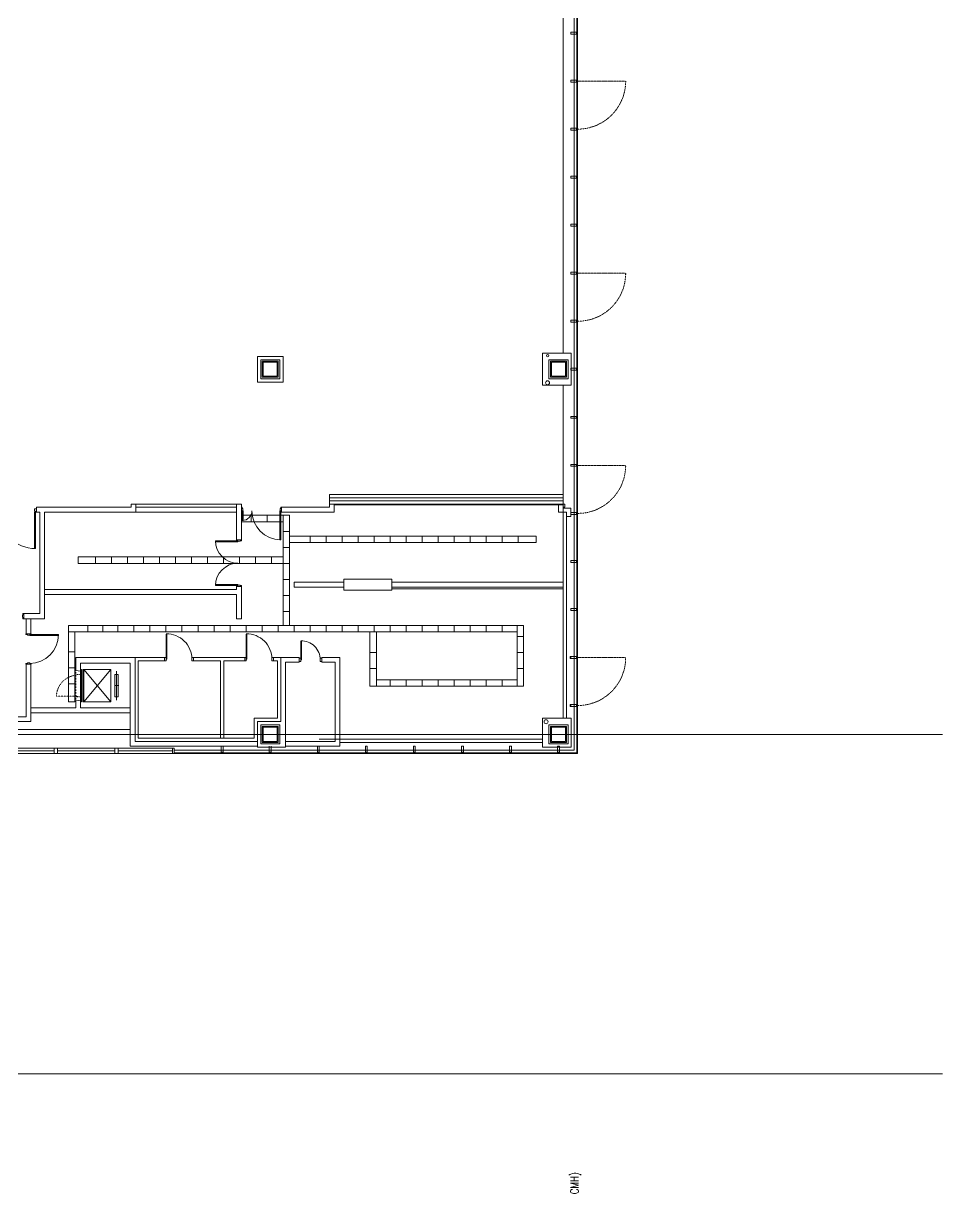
# Model space of a CAD drawing. Extents: x 225000 to 2157367, y 208400 to 840900.
# Drawn here: x 518213 to 546926, y 373552 to 410006 of the extents above; entities that cross this region are included whole.
import ezdxf
from ezdxf.enums import TextEntityAlignment as Align

# ---------------------------------------------------------------- set-up
doc = ezdxf.new("R2010")
doc.units = 0
doc.header["$LTSCALE"] = 10
for name, pattern in [('Data Center Layout_L20$0$CENTER', [2, 1.25, -0.25, 0.25, -0.25]), ('Data Center Layout_L20$0$HIDDENK1', [0.334, 0.167, -0.167]), ('Data Center Layout_L20$0$PHANTOMK1', [1.415, 1, -0.083, 0.083, -0.083, 0.083, -0.083])]:
    doc.linetypes.add(name, pattern=pattern)
doc.layers.add('Data Center Layout_L20$0$ARC', color=252, linetype='Continuous', lineweight=0)
doc.layers.add('Data Center Layout_L20$0$K-SIN', color=252, linetype='Data Center Layout_L20$0$CENTER', lineweight=9)
doc.styles.add('XFM2D20-DC$0$aa-txt', font='simplex.shx', dxfattribs={"width": 0.8, "bigfont": 'CHINA.shx'})

# ---------------------------------------------------------------- blocks, each defined once
blk = doc.blocks.new('Data Center Layout_L20')
at = {"layer": 'Data Center Layout_L20$0$ARC'}
for p, q in [((535415.59, 217332.31), (535415.59, 187312.31)), ((535525.59, 216702.31), (535525.59, 187202.31)), ((535316.59, 209732.31), (535316.59, 209672.31)), ((535316.59, 209732.31), (535525.59, 209732.31)), ((535316.59, 209672.31), (535525.59, 209672.31)), ((535415.59, 209732.31), (535415.59, 209672.31)), ((535485.59, 209732.31), (535485.59, 209672.31)), ((535504.59, 209732.31), (535504.59, 209672.31)), ((535316.59, 208232.31), (535316.59, 208172.31)), ((535316.59, 208232.31), (535525.59, 208232.31)), ((535316.59, 208172.31), (535525.59, 208172.31)), ((535415.59, 208232.31), (535415.59, 208172.31)), ((535485.59, 208232.31), (535485.59, 208172.31)), ((535504.59, 208232.31), (535504.59, 208172.31)), ((535316.59, 206732.31), (535316.59, 206672.31)), ((535316.59, 206732.31), (535525.59, 206732.31)), ((535415.59, 206732.31), (535415.59, 206672.31)), ((535485.59, 206732.31), (535485.59, 206672.31)), ((535504.59, 206732.31), (535504.59, 206672.31)), ((535316.59, 206672.31), (535525.59, 206672.31)), ((535316.59, 205232.31), (535525.59, 205232.31)), ((535316.59, 205172.31), (535316.59, 205232.31)), ((535415.59, 205172.31), (535415.59, 205232.31)), ((535485.59, 205172.31), (535485.59, 205232.31)), ((535504.59, 205172.31), (535504.59, 205232.31)), ((535316.59, 205172.31), (535525.59, 205172.31)), ((535316.59, 203732.31), (535525.59, 203732.31)), ((535316.59, 203672.31), (535316.59, 203732.31)), ((535316.59, 203672.31), (535525.59, 203672.31)), ((535415.59, 203672.31), (535415.59, 203732.31)), ((535485.59, 203672.31), (535485.59, 203732.31)), ((535504.59, 203672.31), (535504.59, 203732.31)), ((535316.59, 202232.31), (535525.59, 202232.31)), ((535316.59, 202172.31), (535316.59, 202232.31)), ((535316.59, 202172.31), (535525.59, 202172.31)), ((535415.59, 202172.31), (535415.59, 202232.31)), ((535485.59, 202172.31), (535485.59, 202232.31)), ((535504.59, 202172.31), (535504.59, 202232.31)), ((535316.59, 200672.31), (535316.59, 200732.31)), ((535316.59, 200732.31), (535525.59, 200732.31)), ((535316.59, 200672.31), (535525.59, 200672.31)), ((535415.59, 200672.31), (535415.59, 200732.31)), ((535485.59, 200672.31), (535485.59, 200732.31)), ((535504.59, 200672.31), (535504.59, 200732.31)), ((535316.59, 199232.31), (535525.59, 199232.31)), ((535316.59, 199172.31), (535316.59, 199232.31)), ((535316.59, 199172.31), (535525.59, 199172.31)), ((535415.59, 199172.31), (535415.59, 199232.31)), ((535485.59, 199172.31), (535485.59, 199232.31)), ((535504.59, 199172.31), (535504.59, 199232.31)), ((535316.59, 197672.31), (535316.59, 197732.31)), ((535316.59, 197732.31), (535525.59, 197732.31)), ((535316.59, 197672.31), (535525.59, 197672.31)), ((535415.59, 197672.31), (535415.59, 197732.31)), ((535485.59, 197672.31), (535485.59, 197732.31)), ((535504.59, 197672.31), (535504.59, 197732.31)), ((535316.59, 196172.31), (535316.59, 196232.31)), ((535316.59, 196232.31), (535525.59, 196232.31)), ((535316.59, 196172.31), (535525.59, 196172.31)), ((535415.59, 196172.31), (535415.59, 196232.31)), ((535485.59, 196172.31), (535485.59, 196232.31)), ((535504.59, 196172.31), (535504.59, 196232.31)), ((535075.59, 195292.31), (527775.59, 195292.31)), ((527775.59, 194992.31), (527775.59, 195292.31)), ((535075.59, 195192.31), (527775.59, 195192.31)), ((535075.59, 195092.31), (527775.59, 195092.31)), ((535075.59, 194867.31), (535075.59, 195292.31)), ((518725.59, 194742.31), (518725.59, 191572.31)), ((518875.59, 194742.31), (518875.59, 191412.31)), ((521575.59, 194992.31), (521575.59, 194892.31)), ((521725.59, 194992.31), (524875.59, 194992.31)), ((521725.59, 194992.31), (521725.59, 194742.31)), ((524875.59, 194892.31), (521725.59, 194892.31)), ((524875.59, 194742.31), (521725.59, 194742.31)), ((524875.59, 194992.31), (524875.59, 193872.31)), ((525025.59, 194992.31), (525025.59, 193872.31)), ((525025.59, 194757.31), (525025.59, 194877.31)), ((526275.59, 194742.31), (526275.59, 194892.31)), ((526275.59, 194892.31), (527775.59, 194892.31)), ((526275.59, 194742.31), (527925.59, 194742.31)), ((535075.59, 194992.31), (527775.59, 194992.31)), ((527775.59, 194892.31), (527775.59, 194992.31)), ((527925.59, 194742.31), (527925.59, 194992.31)), ((534925.59, 194742.31), (534925.59, 194992.31)), ((534925.59, 194742.31), (535175.59, 194742.31)), ((535075.59, 194742.31), (535075.59, 188302.31)), ((535175.59, 194742.31), (535175.59, 194602.31)), ((535316.59, 194867.31), (535316.59, 194602.31)), ((535316.59, 194672.31), (535316.59, 194732.31)), ((535316.59, 194732.31), (535525.59, 194732.31)), ((535316.59, 194672.31), (535525.59, 194672.31)), ((535415.59, 194672.31), (535415.59, 194732.31)), ((535485.59, 194672.31), (535485.59, 194732.31)), ((535504.59, 194672.31), (535504.59, 194732.31)), ((525025.59, 194642.31), (526525.59, 194642.31)), ((525025.59, 194442.31), (525025.59, 194642.31)), ((525025.59, 194442.31), (526325.59, 194442.31)), ((525325.59, 194442.31), (525325.59, 194642.31)), ((525825.59, 194442.31), (525825.59, 194642.31)), ((526325.59, 191202.31), (526325.59, 194642.31)), ((526525.59, 191202.31), (526525.59, 194642.31)), ((535175.59, 194602.31), (535175.59, 188302.31)), ((526325.59, 194141.49), (526525.59, 194141.49)), ((534225.59, 193992.31), (526525.59, 193992.31)), ((527168.15, 193792.31), (527168.15, 193992.31)), ((527668.15, 193792.31), (527668.15, 193992.31)), ((528168.15, 193792.31), (528168.15, 193992.31)), ((528668.15, 193792.31), (528668.15, 193992.31)), ((529168.15, 193792.31), (529168.15, 193992.31)), ((529668.15, 193792.31), (529668.15, 193992.31)), ((530168.15, 193792.31), (530168.15, 193992.31)), ((530668.15, 193792.31), (530668.15, 193992.31)), ((531168.15, 193792.31), (531168.15, 193992.31)), ((531668.15, 193792.31), (531668.15, 193992.31)), ((532168.15, 193792.31), (532168.15, 193992.31)), ((532668.15, 193792.31), (532668.15, 193992.31)), ((533168.15, 193792.31), (533168.15, 193992.31)), ((533668.15, 193792.31), (533668.15, 193992.31)), ((534225.59, 193792.31), (534225.59, 193992.31)), ((526325.59, 193641.49), (526525.59, 193641.49)), ((526525.59, 193792.31), (534225.59, 193792.31)), ((526325.59, 193341.49), (519925.59, 193341.49)), ((519925.59, 193141.49), (519925.59, 193341.49)), ((520468.15, 193141.49), (520468.15, 193341.49)), ((520968.15, 193141.49), (520968.15, 193341.49)), ((521468.15, 193141.49), (521468.15, 193341.49)), ((521968.15, 193141.49), (521968.15, 193341.49)), ((522468.15, 193141.49), (522468.15, 193341.49)), ((522968.15, 193141.49), (522968.15, 193341.49)), ((523468.15, 193141.49), (523468.15, 193341.49)), ((523968.15, 193141.49), (523968.15, 193341.49)), ((524468.15, 193141.49), (524468.15, 193341.49)), ((524968.15, 193141.49), (524968.15, 193341.49)), ((525468.15, 193141.49), (525468.15, 193341.49)), ((525968.15, 193141.49), (525968.15, 193341.49)), ((526325.59, 193141.49), (526325.59, 193341.49)), ((535316.59, 193172.31), (535316.59, 193232.31)), ((535316.59, 193232.31), (535525.59, 193232.31)), ((535415.59, 193172.31), (535415.59, 193232.31)), ((535485.59, 193172.31), (535485.59, 193232.31)), ((535504.59, 193172.31), (535504.59, 193232.31)), ((519925.59, 193141.49), (526325.59, 193141.49)), ((526325.59, 193141.49), (526525.59, 193141.49)), ((535316.59, 193172.31), (535525.59, 193172.31)), ((526325.59, 192641.49), (526525.59, 192641.49)), ((526675.59, 192552.31), (526675.59, 192402.31)), ((524875.59, 192422.31), (524875.59, 192322.31)), ((524875.59, 192172.31), (524875.59, 191412.31)), ((525025.59, 192422.31), (525025.59, 191412.31)), ((526325.59, 192141.49), (526525.59, 192141.49)), ((518225.59, 191572.31), (518225.59, 191412.31)), ((518725.59, 191572.31), (518225.59, 191572.31)), ((518875.59, 191412.31), (518225.59, 191412.31)), ((518300.59, 191412.31), (518300.59, 190942.31)), ((518450.59, 191412.31), (518450.59, 190942.31)), ((524875.59, 191412.31), (525025.59, 191412.31)), ((526325.59, 191641.49), (526525.59, 191641.49)), ((535316.59, 191672.31), (535316.59, 191732.31)), ((535316.59, 191732.31), (535525.59, 191732.31)), ((535316.59, 191672.31), (535525.59, 191672.31)), ((535415.59, 191672.31), (535415.59, 191732.31)), ((535485.59, 191672.31), (535485.59, 191732.31)), ((535504.59, 191672.31), (535504.59, 191732.31)), ((533838.36, 191202.31), (519625.59, 191202.31)), ((519625.59, 188822.31), (519625.59, 191202.31)), ((520227.84, 191002.31), (520227.84, 191202.31)), ((520698, 191202.31), (520698, 191002.31)), ((521168.15, 191002.31), (521168.15, 191202.31)), ((521668.15, 191002.31), (521668.15, 191202.31)), ((522168.15, 191002.31), (522168.15, 191202.31)), ((522668.15, 191002.31), (522668.15, 191202.31)), ((523168.15, 191002.31), (523168.15, 191202.31)), ((523668.15, 191002.31), (523668.15, 191202.31)), ((524168.15, 191002.31), (524168.15, 191202.31)), ((524668.15, 191002.31), (524668.15, 191202.31)), ((525168.15, 191002.31), (525168.15, 191202.31)), ((525668.15, 191002.31), (525668.15, 191202.31)), ((526168.15, 191002.31), (526168.15, 191202.31)), ((526668.15, 191002.31), (526668.15, 191202.31)), ((527168.15, 191002.31), (527168.15, 191202.31)), ((527668.15, 191002.31), (527668.15, 191202.31)), ((528168.15, 191002.31), (528168.15, 191202.31)), ((528668.15, 191002.31), (528668.15, 191202.31)), ((529168.15, 191002.31), (529168.15, 191202.31)), ((529668.15, 191002.31), (529668.15, 191202.31)), ((530168.15, 191002.31), (530168.15, 191202.31)), ((530668.15, 191002.31), (530668.15, 191202.31)), ((531168.15, 191002.31), (531168.15, 191202.31)), ((531668.15, 191002.31), (531668.15, 191202.31)), ((532168.15, 191002.31), (532168.15, 191202.31)), ((532668.15, 191002.31), (532668.15, 191202.31)), ((533168.15, 191002.31), (533168.15, 191202.31)), ((533638.36, 189302.31), (533638.36, 191202.31)), ((533838.36, 191202.31), (533838.36, 189302.31)), ((518450.59, 190942.31), (518300.59, 190942.31)), ((519625.59, 191002.31), (533638.36, 191002.31)), ((519825.59, 188822.31), (519825.59, 191002.31)), ((529038.36, 189302.31), (529038.36, 191002.31)), ((529238.36, 191002.31), (529238.36, 189302.31)), ((533638.36, 190860.22), (533838.36, 190860.22)), ((519625.59, 190380.22), (519825.59, 190380.22)), ((519625.59, 190380.22), (519825.59, 190380.22)), ((529038.36, 190360.22), (529238.36, 190360.22)), ((533638.36, 190360.22), (533838.36, 190360.22)), ((518300.59, 189992.31), (518300.59, 188352.31)), ((518315.59, 189992.31), (518435.59, 189992.31)), ((518450.59, 189992.31), (518450.59, 188202.31)), ((519850.59, 190202.31), (522625.59, 190202.31)), ((521800.59, 190102.31), (522625.59, 190102.31)), ((522625.59, 190202.31), (522625.59, 190102.31)), ((523525.59, 190202.31), (523525.59, 190102.31)), ((523525.59, 190202.31), (525125.59, 190202.31)), ((523525.59, 190102.31), (524375.59, 190102.31)), ((524475.59, 190102.31), (524475.59, 187682.31)), ((524475.59, 190102.31), (525125.59, 190102.31)), ((525125.59, 190102.31), (525125.59, 190202.31)), ((526025.59, 190102.31), (526025.59, 190202.31)), ((526025.59, 190202.31), (526825.59, 190202.31)), ((526025.59, 190102.31), (526150.59, 190102.31)), ((526150.59, 190102.31), (526150.59, 188302.31)), ((526250.59, 190202.31), (526250.59, 188202.31)), ((526400.59, 190052.31), (526825.59, 190052.31)), ((526400.59, 190052.31), (526400.59, 187402.31)), ((526825.59, 190052.31), (526825.59, 190202.31)), ((527536.09, 190052.31), (527536.09, 190202.31)), ((527536.09, 190202.31), (528100.59, 190202.31)), ((527536.09, 190052.31), (527950.59, 190052.31)), ((527950.59, 190052.31), (527950.59, 187582.31)), ((528100.59, 190202.31), (528100.59, 187432.31)), ((535295.59, 190172.31), (535295.59, 190232.31)), ((535295.59, 190232.31), (535525.59, 190232.31)), ((535295.59, 190172.31), (535295.59, 190232.31)), ((535295.59, 190172.31), (535525.59, 190172.31)), ((535316.59, 190172.31), (535316.59, 190232.31)), ((535316.59, 190232.31), (535525.59, 190232.31)), ((535316.59, 190172.31), (535525.59, 190172.31)), ((535415.59, 190172.31), (535415.59, 190232.31)), ((535415.59, 190172.31), (535415.59, 190232.31)), ((535485.59, 190172.31), (535485.59, 190232.31)), ((535485.59, 190172.31), (535485.59, 190232.31)), ((535504.59, 190172.31), (535504.59, 190232.31)), ((535504.59, 190172.31), (535504.59, 190232.31)), ((535525.59, 190172.31), (535525.59, 190232.31)), ((519625.59, 189880.22), (519825.59, 189880.22)), ((520000.59, 189822.31), (520000.59, 188822.31)), ((520000.59, 188872.31), (520000.59, 189772.31)), ((520100.59, 189822.31), (520950.59, 188822.31)), ((520950.59, 189822.31), (520100.59, 188822.31)), ((529038.36, 189860.22), (529238.36, 189860.22)), ((533638.36, 189860.22), (533838.36, 189860.22)), ((519625.59, 189380.22), (519825.59, 189380.22)), ((529038.36, 189302.31), (533838.36, 189302.31)), ((533638.36, 189502.31), (529238.36, 189502.31)), ((529668.15, 189302.31), (529668.15, 189502.31)), ((530168.15, 189302.31), (530168.15, 189502.31)), ((530668.15, 189302.31), (530668.15, 189502.31)), ((531168.15, 189302.31), (531168.15, 189502.31)), ((531668.15, 189302.31), (531668.15, 189502.31)), ((532168.15, 189302.31), (532168.15, 189502.31)), ((532668.15, 189302.31), (532668.15, 189502.31)), ((533168.15, 189302.31), (533168.15, 189502.31)), ((519825.59, 188822.31), (519625.59, 188822.31)), ((535295.59, 188672.31), (535295.59, 188732.31)), ((535295.59, 188732.31), (535525.59, 188732.31)), ((535295.59, 188672.31), (535295.59, 188732.31)), ((535295.59, 188672.31), (535525.59, 188672.31)), ((535316.59, 188672.31), (535316.59, 188732.31)), ((535316.59, 188732.31), (535525.59, 188732.31)), ((535316.59, 188672.31), (535525.59, 188672.31)), ((535415.59, 188672.31), (535415.59, 188732.31)), ((535415.59, 188672.31), (535415.59, 188732.31)), ((535485.59, 188672.31), (535485.59, 188732.31)), ((535485.59, 188672.31), (535485.59, 188732.31)), ((535504.59, 188672.31), (535504.59, 188732.31)), ((535504.59, 188672.31), (535504.59, 188732.31)), ((535525.59, 188672.31), (535525.59, 188732.31)), ((516310.59, 188352.31), (518300.59, 188352.31)), ((516310.59, 188202.31), (518450.59, 188202.31)), ((525425.59, 188302.31), (526150.59, 188302.31)), ((525425.59, 187682.31), (525425.59, 188302.31)), ((525525.59, 188202.31), (526250.59, 188202.31)), ((525525.59, 187402.31), (525525.59, 188202.31)), ((521550.59, 187952.31), (517425.59, 187952.31)), ((521550.59, 187952.31), (517425.59, 187952.31)), ((517425.59, 187372.31), (522925.59, 187372.31)), ((519175.59, 187372.31), (519175.59, 187202.31)), ((519275.59, 187372.31), (519275.59, 187202.31)), ((521075.59, 187372.31), (521075.59, 187202.31)), ((521175.59, 187372.31), (521175.59, 187202.31)), ((522875.59, 187372.31), (522875.59, 187202.31)), ((522925.59, 187372.31), (522925.59, 187202.31)), ((524455.59, 187432.31), (524395.59, 187432.31)), ((524395.59, 187432.31), (524395.59, 187223.31)), ((524455.59, 187432.31), (524455.59, 187223.31)), ((526400.59, 187402.31), (525525.59, 187402.31)), ((525895.59, 187432.31), (525895.59, 187223.31)), ((525955.59, 187432.31), (525955.59, 187223.31)), ((527395.59, 187432.31), (527395.59, 187223.31)), ((527395.59, 187432.31), (527455.59, 187432.31)), ((527455.59, 187432.31), (527455.59, 187223.31)), ((534425.59, 187652.31), (528100.59, 187652.31)), ((534425.59, 187552.31), (528100.59, 187552.31)), ((528895.59, 187432.31), (528955.59, 187432.31)), ((528895.59, 187432.31), (528895.59, 187223.31)), ((528955.59, 187432.31), (528955.59, 187223.31)), ((530395.59, 187432.31), (530395.59, 187223.31)), ((530395.59, 187432.31), (530455.59, 187432.31)), ((530455.59, 187432.31), (530455.59, 187223.31)), ((531895.59, 187432.31), (531895.59, 187223.31)), ((531895.59, 187432.31), (531955.59, 187432.31)), ((531955.59, 187432.31), (531955.59, 187223.31)), ((533395.59, 187432.31), (533395.59, 187223.31)), ((533395.59, 187432.31), (533455.59, 187432.31)), ((533455.59, 187432.31), (533455.59, 187223.31)), ((534895.59, 187432.31), (534895.59, 187223.31)), ((534895.59, 187432.31), (534955.59, 187432.31)), ((534895.59, 187432.31), (534895.59, 187223.31)), ((534895.59, 187432.31), (534955.59, 187432.31)), ((534955.59, 187432.31), (534955.59, 187223.31)), ((534955.59, 187432.31), (534955.59, 187223.31)), ((517425.59, 187202.31), (522925.59, 187202.31)), ((517475.59, 187287.31), (519175.59, 187287.31)), ((519275.59, 187287.31), (521075.59, 187287.31)), ((521175.59, 187287.31), (522875.59, 187287.31)), ((522925.59, 187312.31), (535415.59, 187312.31)), ((535525.59, 187202.31), (522925.59, 187202.31)), ((524455.59, 187312.31), (524395.59, 187312.31)), ((524455.59, 187242.31), (524395.59, 187242.31)), ((524455.59, 187223.31), (524395.59, 187223.31)), ((525895.59, 187312.31), (525955.59, 187312.31)), ((525895.59, 187242.31), (525955.59, 187242.31)), ((525895.59, 187223.31), (525955.59, 187223.31)), ((527395.59, 187312.31), (527455.59, 187312.31)), ((527395.59, 187242.31), (527455.59, 187242.31)), ((527395.59, 187223.31), (527455.59, 187223.31)), ((528895.59, 187312.31), (528955.59, 187312.31)), ((528895.59, 187242.31), (528955.59, 187242.31)), ((528895.59, 187223.31), (528955.59, 187223.31)), ((530395.59, 187312.31), (530455.59, 187312.31)), ((530395.59, 187242.31), (530455.59, 187242.31)), ((530395.59, 187223.31), (530455.59, 187223.31)), ((531895.59, 187312.31), (531955.59, 187312.31)), ((531895.59, 187242.31), (531955.59, 187242.31)), ((531895.59, 187223.31), (531955.59, 187223.31)), ((533395.59, 187312.31), (533455.59, 187312.31)), ((533395.59, 187242.31), (533455.59, 187242.31)), ((533395.59, 187223.31), (533455.59, 187223.31)), ((534895.59, 187312.31), (534955.59, 187312.31)), ((534895.59, 187312.31), (534955.59, 187312.31)), ((534895.59, 187242.31), (534955.59, 187242.31)), ((534895.59, 187242.31), (534955.59, 187242.31)), ((534895.59, 187223.31), (534955.59, 187223.31)), ((534895.59, 187223.31), (534955.59, 187223.31))]:
    blk.add_line(p, q, dxfattribs=at)
at = {"layer": 'Data Center Layout_L20$0$ARC', "linetype": 'Continuous'}
for p, q in [((535504.59, 216723.31), (535504.59, 187223.31)), ((535075.59, 210702.31), (535075.59, 199702.31)), ((535075.59, 198702.31), (535075.59, 188302.31)), ((535075.59, 198702.31), (535075.59, 188302.31)), ((518565.59, 194742.31), (518565.59, 193602.31)), ((518595.59, 194742.31), (518565.59, 194742.31)), ((518595.59, 193602.31), (518595.59, 194742.31)), ((518625.59, 194892.31), (518625.59, 194742.31)), ((521575.59, 194892.31), (518625.59, 194892.31)), ((518725.59, 194742.31), (518625.59, 194742.31)), ((521725.59, 194742.31), (518875.59, 194742.31)), ((521725.59, 194992.31), (521575.59, 194992.31)), ((525025.59, 194992.31), (524875.59, 194992.31)), ((527925.59, 194992.31), (527775.59, 194992.31)), ((534925.59, 194992.31), (535075.59, 194992.31)), ((535316.59, 194867.31), (535075.59, 194867.31)), ((535175.59, 194602.31), (535316.59, 194602.31)), ((525025.59, 193872.31), (524875.59, 193872.31)), ((528218.19, 192552.31), (526675.59, 192552.31)), ((534832.98, 192552.31), (529718.19, 192552.31)), ((529718.19, 192552.31), (535075.59, 192552.31)), ((524875.59, 192322.31), (518875.59, 192322.31)), ((524875.59, 192172.31), (518875.59, 192172.31)), ((525025.59, 192422.31), (524875.59, 192422.31)), ((528218.19, 192402.31), (526675.59, 192402.31)), ((529718.19, 192402.31), (535075.59, 192402.31)), ((535075.59, 192342.31), (529718.19, 192342.31)), ((519850.59, 190202.31), (519850.59, 189822.31)), ((520000.59, 189772.31), (520000.59, 190027.31)), ((520000.59, 190027.31), (521550.59, 190027.31)), ((521550.59, 187432.31), (521550.59, 190027.31)), ((521700.59, 187582.31), (521700.59, 190202.31)), ((521800.59, 187682.31), (521800.59, 190102.31)), ((524375.59, 187682.31), (524375.59, 190102.31)), ((519850.59, 189792.31), (520000.59, 189772.31)), ((521125.59, 189772.31), (521125.59, 188872.31)), ((521056.59, 189322.31), (521200.59, 189322.31)), ((519850.59, 188852.31), (520000.59, 188872.31)), ((518450.59, 188627.31), (519850.59, 188627.31)), ((518450.59, 188477.31), (521550.59, 188477.31)), ((519850.59, 188822.31), (519850.59, 188627.31)), ((520000.59, 188627.31), (521550.59, 188627.31)), ((521550.59, 187432.31), (525525.59, 187432.31)), ((521700.59, 187582.31), (525525.59, 187582.31)), ((521800.59, 187682.31), (525425.59, 187682.31)), ((526400.59, 187582.31), (527950.59, 187582.31)), ((526400.59, 187432.31), (528100.59, 187432.31)), ((534325.59, 187652.31), (527450.59, 187652.31)), ((535504.59, 187223.31), (522925.59, 187223.31))]:
    blk.add_line(p, q, dxfattribs=at)
at = {"layer": 'Data Center Layout_L20$0$ARC', "linetype": 'Data Center Layout_L20$0$HIDDENK1'}
for p, q in [((535504.59, 208202.31), (537004.58, 208202.31)), ((535525.59, 208202.31), (537025.58, 208202.31)), ((535504.59, 202202.31), (537004.58, 202202.31)), ((535525.59, 202202.31), (537025.58, 202202.31)), ((535504.59, 196202.31), (537004.58, 196202.31)), ((535525.59, 196202.31), (537025.58, 196202.31)), ((535504.59, 190202.31), (537004.58, 190202.31)), ((535525.59, 190202.31), (537025.58, 190202.31)), ((519850.59, 189822.31), (519850.59, 188822.31)), ((520000.59, 189672.31), (519850.59, 189672.31)), ((520000.59, 189822.31), (520000.59, 188822.31)), ((519925.59, 188992.31), (519245.88, 188992.31)), ((520000.59, 188972.31), (519850.59, 188972.31))]:
    blk.add_line(p, q, dxfattribs=at)
at = {"layer": 'Data Center Layout_L20$0$ARC', "linetype": 'Data Center Layout_L20$0$PHANTOMK1', "ltscale": 0.5}
blk.add_line((527925.59, 194967.31), (535075.59, 194967.31), dxfattribs=at)
at = {"layer": 'Data Center Layout_L20$0$ARC'}
for points in [[(526325.59, 199262.31), (526325.59, 198802.31), (525525.59, 198802.31), (525525.59, 199602.31)], [(525525.59, 199602.31), (526325.59, 199602.31), (526325.59, 199262.31)], [(525025.59, 194898.31), (525050.59, 194898.31), (525050.59, 194853.31), (525065.59, 194853.31), (525065.59, 194781.31), (525050.59, 194781.31), (525050.59, 194736.31), (525025.59, 194736.31), (525025.59, 194898.31)], [(526275.59, 194898.31), (526250.59, 194898.31), (526250.59, 194853.31), (526235.59, 194853.31), (526235.59, 194781.31), (526250.59, 194781.31), (526250.59, 194736.31), (526275.59, 194736.31), (526275.59, 194898.31)], [(525031.59, 193872.31), (525031.59, 193847.31), (524986.59, 193847.31), (524986.59, 193832.31), (524914.59, 193832.31), (524914.59, 193847.31), (524869.59, 193847.31), (524869.59, 193872.31), (525031.59, 193872.31)], [(528218.19, 192552.31), (528218.19, 192402.31)], [(529718.19, 192552.31), (529718.19, 192402.31)], [(525031.59, 192422.31), (525031.59, 192447.31), (524986.59, 192447.31), (524986.59, 192462.31), (524914.59, 192462.31), (524914.59, 192447.31), (524869.59, 192447.31), (524869.59, 192422.31), (525031.59, 192422.31)], [(518225.59, 191411.31), (518200.59, 191411.31), (518200.59, 191456.31), (518185.59, 191456.31), (518185.59, 191528.31), (518200.59, 191528.31), (518200.59, 191573.31), (518225.59, 191573.31), (518225.59, 191411.31)], [(518294.59, 190942.31), (518294.59, 190917.31), (518339.59, 190917.31), (518339.59, 190902.31), (518411.59, 190902.31), (518411.59, 190917.31), (518456.59, 190917.31), (518456.59, 190942.31), (518294.59, 190942.31)], [(518294.59, 189992.31), (518294.59, 190017.31), (518339.59, 190017.31), (518339.59, 190032.31), (518411.59, 190032.31), (518411.59, 190017.31), (518456.59, 190017.31), (518456.59, 189992.31), (518294.59, 189992.31)]]:
    blk.add_lwpolyline(points, dxfattribs=at)
for points in [[(525625.59, 199502.31), (526225.59, 199502.31), (526225.59, 198902.31), (525625.59, 198902.31)], [(525675.59, 198952.31), (525675.59, 199452.31), (526175.59, 199452.31), (526175.59, 198952.31)], [(525705.59, 198982.31), (525705.59, 199422.31), (526145.59, 199422.31), (526145.59, 198982.31)], [(535325.59, 199702.31), (534425.59, 199702.31), (534425.59, 198702.31), (535325.59, 198702.31), (535325.59, 199702.31)], [(534625.59, 199502.31), (535225.59, 199502.31), (535225.59, 198902.31), (534625.59, 198902.31)], [(534675.59, 198952.31), (534675.59, 199452.31), (535175.59, 199452.31), (535175.59, 198952.31)], [(534705.59, 198982.31), (534705.59, 199422.31), (535145.59, 199422.31), (535145.59, 198982.31)], [(525050.59, 194481.31), (525080.59, 194481.31), (525080.59, 194781.31), (525050.59, 194781.31)], [(526250.59, 193881.31), (526220.59, 193881.31), (526220.59, 194781.31), (526250.59, 194781.31)], [(524214.59, 193847.31), (524214.59, 193817.31), (524914.59, 193817.31), (524914.59, 193847.31)], [(524214.59, 192447.31), (524214.59, 192477.31), (524914.59, 192477.31), (524914.59, 192447.31)], [(529718.19, 192302.31), (528218.19, 192302.31), (528218.19, 192652.31), (529718.19, 192652.31)], [(519311.59, 190917.31), (519311.59, 190887.31), (518411.59, 190887.31), (518411.59, 190917.31)], [(520030.59, 188822.31), (520030.59, 189822.31), (520000.59, 189822.31), (520000.59, 188822.31)], [(520100.59, 188822.31), (520100.59, 189822.31), (520070.59, 189822.31), (520070.59, 188822.31)], [(520100.59, 189822.31), (520950.59, 189822.31), (520950.59, 188822.31), (520100.59, 188822.31), (520100.59, 189822.31)], [(525625.59, 188102.31), (526225.59, 188102.31), (526225.59, 187502.31), (525625.59, 187502.31)], [(535325.59, 187402.31), (534425.59, 187402.31), (534425.59, 188302.31), (535325.59, 188302.31), (535325.59, 187402.31)], [(534625.59, 188102.31), (535225.59, 188102.31), (535225.59, 187502.31), (534625.59, 187502.31)], [(525675.59, 187552.31), (525675.59, 188052.31), (526175.59, 188052.31), (526175.59, 187552.31)], [(525705.59, 187582.31), (525705.59, 188022.31), (526145.59, 188022.31), (526145.59, 187582.31)], [(534675.59, 187552.31), (534675.59, 188052.31), (535175.59, 188052.31), (535175.59, 187552.31)], [(534705.59, 187582.31), (534705.59, 188022.31), (535145.59, 188022.31), (535145.59, 187582.31)]]:
    blk.add_lwpolyline(points, close=True, dxfattribs=at)
at = {"layer": 'Data Center Layout_L20$0$ARC', "linetype": 'Continuous'}
for points in [[(518625.59, 194742.31), (518595.59, 194742.31), (518595.59, 194772.31), (518565.59, 194772.31), (518565.59, 194842.31), (518625.59, 194842.31)], [(535125.59, 194892.31), (535075.59, 194892.31), (535075.59, 194992.31), (535125.59, 194992.31)], [(521175.59, 189672.31), (521175.59, 188972.31), (521075.59, 188972.31), (521075.59, 189672.31), (521175.59, 189672.31)]]:
    blk.add_lwpolyline(points, close=True, dxfattribs=at)
at = {"layer": 'Data Center Layout_L20$0$ARC', "extrusion": (0, 0, -1)}
for points in [[(-522675.59, 190931.25), (-522696.64, 190931.25), (-522696.64, 190152.31), (-522675.59, 190152.31)], [(-525175.59, 190931.25), (-525196.64, 190931.25), (-525196.64, 190152.31), (-525175.59, 190152.31)], [(-526875.59, 190716.75), (-526896.64, 190716.75), (-526896.64, 190127.31), (-526875.59, 190127.31)], [(-522625.59, 190102.31), (-522675.59, 190102.31), (-522675.59, 190202.31), (-522625.59, 190202.31)], [(-523475.59, 190102.31), (-523525.59, 190102.31), (-523525.59, 190202.31), (-523475.59, 190202.31)], [(-525125.59, 190102.31), (-525175.59, 190102.31), (-525175.59, 190202.31), (-525125.59, 190202.31)], [(-525975.59, 190102.31), (-526025.59, 190102.31), (-526025.59, 190202.31), (-525975.59, 190202.31)], [(-526825.59, 190077.31), (-526875.59, 190077.31), (-526875.59, 190177.31), (-526825.59, 190177.31)], [(-527486.09, 190077.31), (-527536.09, 190077.31), (-527536.09, 190177.31), (-527486.09, 190177.31)]]:
    blk.add_lwpolyline(points, close=True, dxfattribs=at)
at = {"layer": 'Data Center Layout_L20$0$ARC', "linetype": 'Continuous'}
for points in [[(519850.59, 189822.31), (519840.59, 189822.31), (519840.59, 189792.31), (519850.59, 189792.31)], [(519850.59, 188822.31), (519840.59, 188822.31), (519840.59, 188852.31), (519850.59, 188852.31)], [(520000.59, 188627.31), (520000.59, 188872.31)]]:
    blk.add_lwpolyline(points, dxfattribs=at)
at = {"layer": 'Data Center Layout_L20$0$ARC'}
for centre, radius in [((534585.84, 199624.21), 35), ((534585.84, 198780.4), 62.5), ((534538.17, 188196.2), 62.5)]:
    blk.add_circle(centre, radius, dxfattribs=at)
at = {"layer": 'Data Center Layout_L20$0$ARC', "linetype": 'Data Center Layout_L20$0$HIDDENK1'}
for centre, radius, start, end in [((535525.58, 208202.31), 1500, 270.000197, 359.999947), ((535525.58, 202202.31), 1500, 270.000197, 359.999947), ((535525.58, 196202.31), 1500, 270.000197, 359.999947), ((535525.58, 190202.31), 1500, 270.000197, 359.999947), ((519925.59, 188972.31), 680, 96.33227, 178.314587)]:
    blk.add_arc(centre, radius, start, end, dxfattribs=at)
at = {"layer": 'Data Center Layout_L20$0$ARC', "linetype": 'Continuous'}
blk.add_arc((518595.59, 194742.31), 1140, 180, 270, dxfattribs=at)
at = {"layer": 'Data Center Layout_L20$0$ARC'}
for centre, radius, start, end in [((525050.59, 194781.31), 300, 270, 0), ((526250.59, 194781.31), 900, 180, 270), ((524914.59, 193847.31), 700, 180, 270), ((524914.59, 192447.31), 700, 90, 180), ((518411.59, 190917.31), 900, 270, 360), ((522686.11, 190152.31), 789.47, 0, 90.763966), ((525186.11, 190152.31), 789.47, 0, 90.763966), ((526886.11, 190127.31), 599.97, 0, 90.763966)]:
    blk.add_arc(centre, radius, start, end, dxfattribs=at)
at = {"layer": 'Data Center Layout_L20$0$K-SIN'}
for p, q in [((515503.21, 187802.31), (546925.59, 187802.31)), ((267679.92, 177202.31), (546925.59, 177202.31))]:
    blk.add_line(p, q, dxfattribs=at)
blk = doc.blocks.new('XFM2D20-DC')
at = {"layer": 'DEFPOINTS', "style": 'XFM2D20-DC$0$aa-txt', "width": 0.8}
blk.add_text('(20100 CMH)', height=250, rotation=90, dxfattribs=at).set_placement((535426, 173228), align=Align.MIDDLE_CENTER)

msp = doc.modelspace()

# ---------------------------------------------------------------- block references
for name in ['XFM2D20-DC', 'Data Center Layout_L20']:
    msp.add_blockref(name, (0, 200000))

doc.saveas('drawing.dxf')
